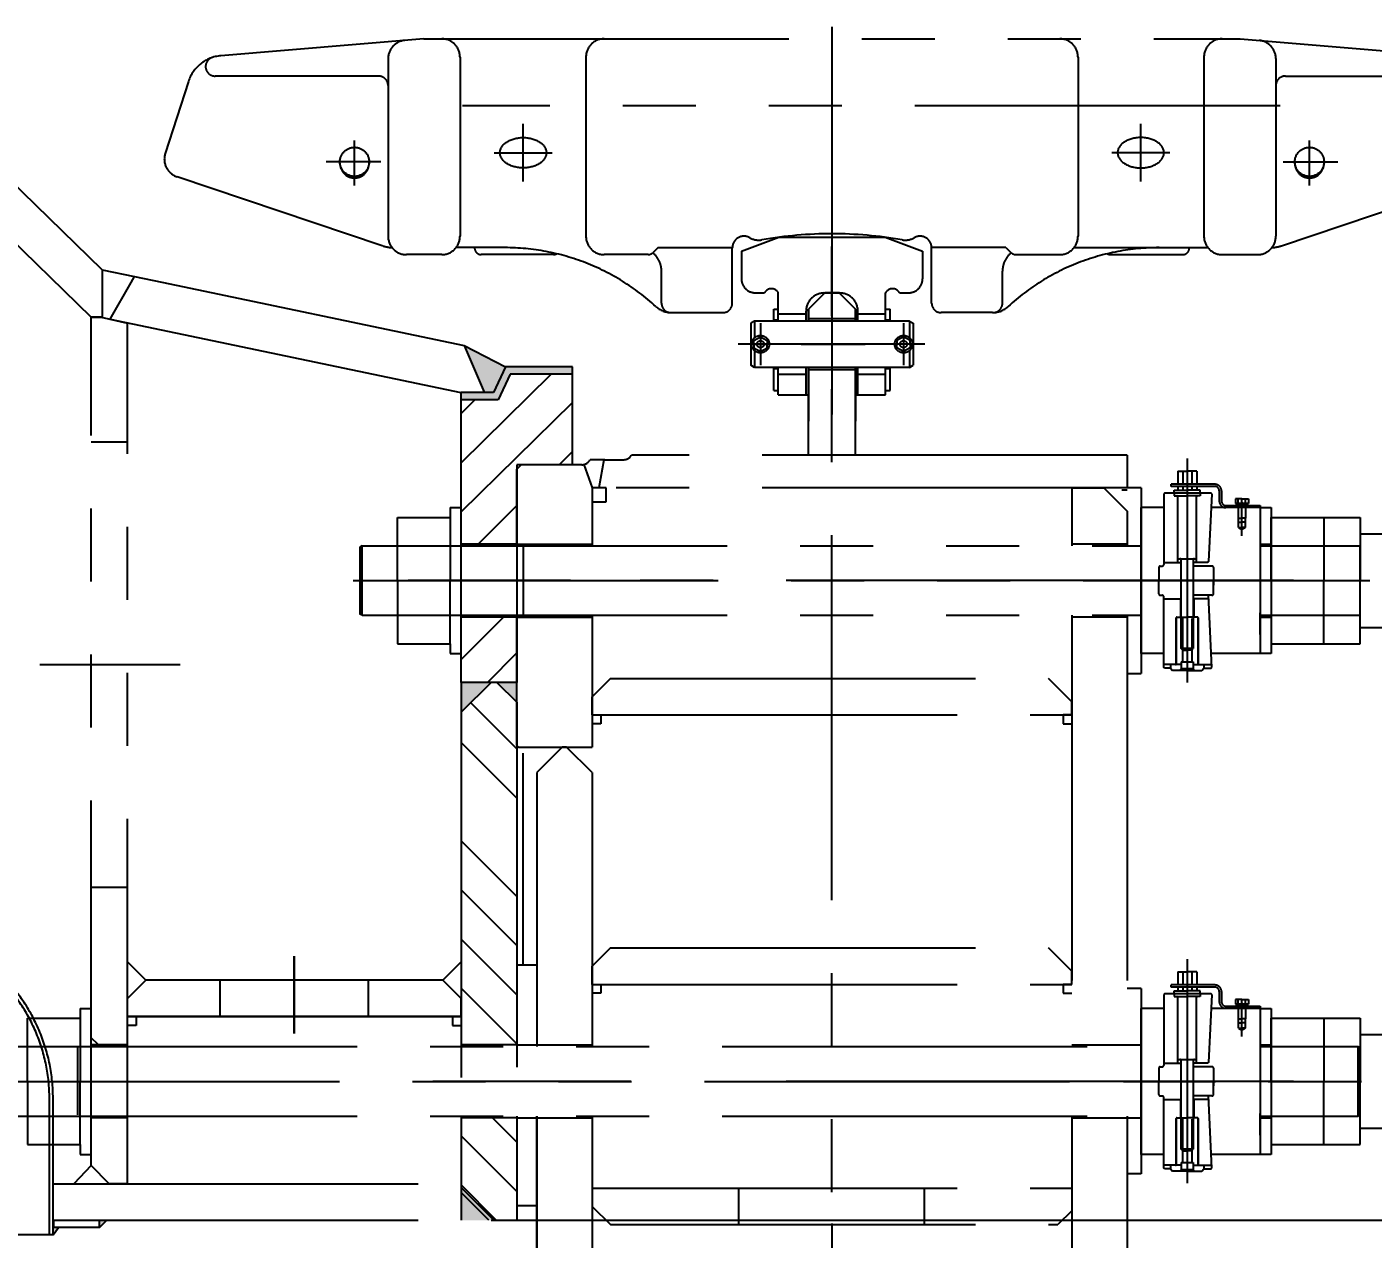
# Model space of a CAD drawing. Header units: millimetres. Extents: x 0 to 16800, y -462 to 11880.
# Drawn here: x 13509 to 15353, y 5695 to 7355 of the extents above; entities that cross this region are included whole.
import ezdxf

# ---------------------------------------------------------------- set-up
doc = ezdxf.new("R2010")
doc.units = ezdxf.units.MM
doc.header["$LTSCALE"] = 400
doc.linetypes.add('G', pattern=[2, 1.25, -0.25, 0.25, -0.25])
doc.linetypes.add('K', pattern=[2.5, 1.25, -0.25, 0.25, -0.25, 0.25, -0.25])
for name, color, linetype in [('05', 4, 'G'), ('07', 6, 'K'), ('08', 1, 'Continuous')]:
    doc.layers.add(name, color=color, linetype=linetype)
doc.styles.get("Standard").update_dxf_attribs({"font": 'isocp', "width": 0.707, "bigfont": 'intecad.shx'})
doc.dimstyles.new('INTE', dxfattribs={"dimscale": 40, "dimtxt": 3.5, "dimasz": 3, "dimexe": 3, "dimexo": 0, "dimgap": 1, "dimtad": 1, "dimdec": 1, "dimdsep": 46, "dimtxsty": 'Standard', "dimcen": 0, "dimclrd": 1, "dimclre": 1, "dimclrt": 3, "dimaunit": 1, "dimadec": 0, "dimazin": 0, "dimtfac": 1, "dimtdec": 1, "dimtmove": 0, "dimatfit": 0, "dimfxl": 1, "dimarcsym": 0})

# ---------------------------------------------------------------- blocks, each defined once
blk = doc.blocks.new('rererwer')
at = {"layer": '07', "linetype": 'K'}
h = blk.add_hatch(color=6, dxfattribs=at)
h.paths.add_polyline_path([(40428.4, 25295.1), (40421.6, 25295.1), (40428.4, 25285.1)])
h.paths.add_polyline_path([(40508.7, 25295.1), (40501.4, 25295.1), (40501.4, 25285.1)])
h.paths.add_polyline_path([(40575, 25305.1), (40564.9, 25305.1), (40564.9, 25295.1)])
at = {"layer": '07', "color": 6, "linetype": 'K'}
for p, q in [((40568.5, 26607), (40018.2, 27143.5)), ((40553.4, 26542.1), (39987.4, 27093.9)), ((40568.5, 26607), (40568.9, 26542.3)), ((40568.5, 26607), (40613.1, 26597.7)), ((40579.5, 26539.4), (40608.4, 26589.6)), ((40608.4, 26589.6), (40613.1, 26597.7)), ((40613.1, 26597.7), (40650.3, 26590)), ((40650.3, 26590), (41064.4, 26503.4)), ((40568.9, 26542.3), (40553.4, 26542.1)), ((40553.4, 25380.1), (40553.4, 26542.1)), ((40553.4, 26542.1), (40567.4, 26542.1)), ((40567.4, 26542.1), (40603.4, 26534.1)), ((40579.5, 26539.4), (41060.1, 26438.9)), ((40603.4, 25355.1), (40603.4, 26534.4)), ((41064.4, 26503.4), (41091.9, 26439.4)), ((41064.4, 26503.4), (41121.2, 26473.9)), ((41121.2, 26473.9), (41104.9, 26438.9)), ((41127.6, 26463.9), (41111.2, 26428.9)), ((41212.9, 26473.9), (41121.2, 26473.9)), ((41212.9, 26463.9), (41127.6, 26463.9)), ((41212.9, 26340), (41212.9, 26473.9)), ((41091.9, 26439.4), (41060.1, 26438.9)), ((41104.9, 26438.9), (41060.4, 26438.9)), ((41060.4, 26041.9), (41060.4, 26438.9)), ((41111.2, 26428.9), (41060.4, 26428.9)), ((40603.4, 26371.1), (40553.4, 26371.1)), ((41136.6, 26340), (41136.6, 26041.9)), ((41212.9, 26340), (41136.6, 26340)), ((41136.6, 26231.2), (41060.4, 26231.2)), ((41210.4, 26181.2), (40987.9, 26181.2)), ((41136.6, 26131.2), (41060.4, 26131.2)), ((40675.6, 26066.1), (40483.1, 26066.1)), ((41136.6, 26041.9), (41060.4, 26041.9)), ((41101.4, 26041.9), (41060.4, 26000.9)), ((41136.6, 26041.9), (41060.4, 26041.9)), ((41060.4, 26041.9), (41060.4, 26000.9)), ((41109.4, 26041.9), (41101.4, 26041.9)), ((41109.4, 26041.9), (41136.6, 26014.7)), ((41136.6, 26014.7), (41136.6, 26041.9)), ((41060.4, 26000.9), (41060.4, 25343.1)), ((41136.6, 26014.7), (41136.6, 25305.1)), ((40603.4, 25761.1), (40553.4, 25761.1)), ((40831.9, 25561.1), (40831.9, 25666.8)), ((40603.4, 25659.1), (40628.4, 25634.1)), ((41060.4, 25659.1), (41035.4, 25634.1)), ((40603.4, 25609.1), (40628.4, 25634.1)), ((41035.4, 25634.1), (40628.4, 25634.1)), ((40730.4, 25584.1), (40730.4, 25634.1)), ((40933.4, 25584.1), (40933.4, 25634.1)), ((41060.4, 25609.1), (41035.4, 25634.1)), ((40603.4, 25584.1), (40603.4, 25609.1)), ((41060.4, 25584.1), (41060.4, 25609.1)), ((40603.4, 25584.1), (41060.4, 25584.1)), ((41060.4, 25584.1), (40603.4, 25584.1)), ((40615.4, 25584.1), (40615.4, 25572.1)), ((41048.4, 25584.1), (41048.4, 25572.1)), ((40615.4, 25572.1), (40603.4, 25572.1)), ((41048.4, 25572.1), (41060.4, 25572.1)), ((40603.4, 25545.4), (40553.4, 25545.4)), ((41136.6, 25545.4), (41060.4, 25545.4)), ((41210.4, 25495.4), (41021.8, 25495.4)), ((40496.4, 25285.1), (40496.4, 25472.3)), ((40501.4, 25285.1), (40501.4, 25472.3)), ((40603.4, 25445.4), (40553.4, 25445.4)), ((41136.6, 25445.4), (41060.4, 25445.4)), ((40553.4, 25380.1), (40529.9, 25355.1)), ((40578.4, 25355.1), (40553.4, 25380.1)), ((40501.4, 25355.1), (41060.4, 25355.1)), ((40501.4, 25305.1), (40501.4, 25355.1)), ((40603.4, 25355.1), (40578.4, 25355.1)), ((41060.4, 25350.1), (41105.4, 25305.1)), ((41060.4, 25343.1), (41060.4, 25305.1)), ((40501.4, 25305.1), (41136.6, 25305.1)), ((40502.4, 25295.1), (40502.4, 25305.1)), ((40564.9, 25295.1), (40564.9, 25305.1)), ((40564.9, 25295.1), (40575, 25305.1)), ((40501.4, 25285.1), (40428.4, 25285.1)), ((40501.4, 25285.1), (40508.7, 25295.1)), ((40564.9, 25295.1), (40501.4, 25295.1))]:
    blk.add_line(p, q, dxfattribs=at)
for radius in [231.5, 236.5]:
    blk.add_arc((40264.9, 25472.3), radius, 0, 45, dxfattribs=at)
blk = doc.blocks.new('*D49')
at = {"layer": '08', "color": 1, "lineweight": -2}
for p, q in [((12477.8, 7651), (15856.2, 7651)), ((15736.2, 5840.7), (15736.2, 7531)), ((14180, 5720.7), (15856.2, 5720.7))]:
    blk.add_line(p, q, dxfattribs=at)
at = {"layer": '08', "color": 1}
for points in [[(15716.2, 7531), (15756.2, 7531), (15736.2, 7651)], [(15716.2, 5840.7), (15756.2, 5840.7), (15736.2, 5720.7)]]:
    blk.add_solid(points, dxfattribs=at)
at = {"layer": 'Defpoints', "color": 0}
for p in [(12477.8, 7651), (15736.2, 7651), (14180, 5720.7)]:
    blk.add_point(p, dxfattribs=at)
at = {"layer": '08', "color": 3, "insert": (15626.2, 6685.9), "char_height": 140, "attachment_point": 5, "rotation": 90}
blk.add_mtext('1930.3', dxfattribs=at)
blk = doc.blocks.new('werwer')
at = {"layer": '07', "linetype": 'K'}
for points in [[(10313.6, 14835.2), (10256.7, 14864.6), (10284.2, 14800.7), (10252.7, 14800.2), (10252.7, 14800.2), (10297.2, 14800.2)], [(10319.9, 14825.2), (10405.2, 14825.2), (10405.2, 14835.2), (10313.6, 14835.2), (10297.2, 14800.2), (10252.7, 14800.2), (10252.7, 14790.2), (10303.6, 14790.2)]]:
    blk.add_hatch(color=6, dxfattribs=at).paths.add_polyline_path(points)
h = blk.add_hatch(color=6, dxfattribs=at)
h.paths.add_polyline_path([(10293.7, 14403.2), (10252.7, 14403.2), (10252.7, 14362.2)])
h.paths.add_polyline_path([(10328.9, 14403.2), (10301.7, 14403.2), (10328.9, 14376)])
h = blk.add_hatch(color=6, dxfattribs=at)
h.paths.add_polyline_path([(10290.7, 13666.4), (10297.7, 13666.4), (10252.7, 13711.4), (10252.7, 13704.4)])
h.paths.add_polyline_path([(10252.7, 13666.4), (10290.7, 13666.4), (10252.7, 13704.4)], flags=17)
at = {"layer": '07', "color": 6, "linetype": 'K'}
for p, q in [((10760.7, 15300.9), (10760.7, 14977.1)), ((10201.7, 15284.6), (9923.6, 15261.4)), ((10201.7, 15284.6), (11319.7, 15284.6)), ((11319.7, 15284.6), (11597.9, 15261.4)), ((10152.7, 15257.5), (10152.7, 15014.1)), ((10251.2, 15259.6), (10251.2, 15014.1)), ((10423.7, 15259.6), (10423.7, 15014.1)), ((11097.7, 15259.6), (11097.7, 15014.1)), ((11270.2, 15259.6), (11270.2, 15014.1)), ((11368.7, 15257.5), (11368.7, 15014.1)), ((10139.7, 15233.6), (9915.7, 15233.6)), ((11381.7, 15233.6), (11605.8, 15233.6)), ((9879.3, 15226.3), (9847.5, 15127.6)), ((11374.4, 15192.8), (10254.6, 15192.8)), ((10337.7, 15089.1), (10337.7, 15168.1)), ((11183.7, 15089.1), (11183.7, 15168.1)), ((10106.7, 15083.9), (10106.7, 15145.2)), ((11414.7, 15083.9), (11414.7, 15145.2)), ((10298.2, 15128.6), (10377.3, 15128.6)), ((11223.3, 15128.6), (11144.2, 15128.6)), ((10142.6, 15116.1), (10067.8, 15116.1)), ((10126.7, 15114.1), (10126.7, 15116.1)), ((11378.9, 15116.1), (11453.6, 15116.1)), ((11394.7, 15114.1), (11394.7, 15116.1)), ((11434.7, 15114.1), (11434.7, 15116.1)), ((10144.8, 15001.3), (9863.6, 15095.6)), ((11376.6, 15001.3), (11657.8, 15095.6)), ((10760.7, 15040.7), (10760.7, 14770.1)), ((10636.7, 14993.8), (10687.7, 15012.8)), ((10687.7, 15012.8), (10833.7, 15012.8)), ((10833.7, 15012.8), (10884.7, 14993.8)), ((10312.7, 14998.6), (10245.9, 14998.6)), ((10271.2, 14998.1), (10271.2, 14998.6)), ((10522.6, 14998.6), (10515.2, 14991.6)), ((10522.6, 14998.6), (10624.2, 14998.6)), ((10624.2, 14922.6), (10624.2, 14998.3)), ((10636.7, 14993.8), (10636.7, 14955.8)), ((10760.7, 13104.7), (10760.7, 15000.2)), ((10884.7, 14993.8), (10884.7, 14955.8)), ((10998.9, 14998.6), (10897.2, 14998.6)), ((10897.2, 14922.6), (10897.2, 14998.3)), ((10998.9, 14998.6), (11006.3, 14991.6)), ((11092.4, 14998.6), (11275.6, 14998.6)), ((11250.2, 14998.1), (11250.2, 14998.6)), ((10226.2, 14989.1), (10177.7, 14989.1)), ((10379.3, 14989.1), (10280.2, 14989.1)), ((10509, 14989.1), (10448.7, 14989.1)), ((11012.5, 14989.1), (11072.7, 14989.1)), ((11142.2, 14989.1), (11241.2, 14989.1)), ((11295.2, 14989.1), (11343.7, 14989.1)), ((10527.2, 14922.6), (10527.2, 14966.6)), ((10994.2, 14922.6), (10994.2, 14966.6)), ((10655.7, 14936.8), (10668.2, 14936.8)), ((10687.2, 14898.1), (10687.2, 14936.8)), ((10750.7, 14936.5), (10728.7, 14914.5)), ((10750.7, 14936.5), (10728.7, 14914.5)), ((10750.2, 14936.5), (10771.2, 14936.5)), ((10770.7, 14936.5), (10750.7, 14936.5)), ((10750.7, 14936.5), (10770.7, 14936.5)), ((10792.7, 14914.5), (10770.7, 14936.5)), ((10770.7, 14936.5), (10792.7, 14914.5)), ((10834.2, 14898.1), (10834.2, 14936.8)), ((10853.2, 14936.8), (10865.7, 14936.8)), ((10540.9, 14909.6), (10611.2, 14909.6)), ((10681.2, 14914.4), (10687.2, 14914.4)), ((10681.2, 14898.1), (10681.2, 14914.4)), ((10681.2, 14899.9), (10687.2, 14899.9)), ((10687.2, 14898.1), (10687.2, 14914.4)), ((10687.2, 14907.9), (10725.2, 14907.9)), ((10725.2, 14898.1), (10725.2, 14911.5)), ((10728.7, 14914.5), (10728.7, 14898.1)), ((10728.7, 14898.1), (10728.7, 14914.5)), ((10728.7, 14901.5), (10792.7, 14901.5)), ((10792.7, 14914.5), (10792.7, 14898.1)), ((10792.7, 14898.1), (10792.7, 14914.5)), ((10796.2, 14898.1), (10796.2, 14911.5)), ((10796.2, 14907.9), (10834.2, 14907.9)), ((10834.2, 14898.1), (10834.2, 14914.4)), ((10834.2, 14914.4), (10840.2, 14914.4)), ((10834.2, 14899.9), (10840.2, 14899.9)), ((10840.2, 14898.1), (10840.2, 14914.4)), ((10980.6, 14909.6), (10910.2, 14909.6)), ((10654.7, 14898.1), (10649.7, 14895.2)), ((10649.7, 14895.2), (10649.7, 14837.5)), ((10866.7, 14898.1), (10654.7, 14898.1)), ((10654.7, 14898.1), (10654.7, 14875.3)), ((10662.7, 14895.2), (10662.7, 14837.5)), ((10858.7, 14895.2), (10858.7, 14837.5)), ((10866.7, 14898.1), (10866.7, 14875.3)), ((10866.7, 14898.1), (10871.7, 14895.2)), ((10871.7, 14895.2), (10871.7, 14837.5)), ((10256.7, 14864.6), (10313.6, 14835.2)), ((10256.7, 14864.6), (10284.2, 14800.7)), ((10888, 14866.4), (10632.1, 14866.4)), ((10653.2, 14866.4), (10672.6, 14866.4)), ((10653.7, 14871.2), (10662.7, 14876.4)), ((10653.7, 14866.4), (10653.7, 14871.2)), ((10653.7, 14866.4), (10653.7, 14861.6)), ((10653.7, 14861.6), (10662.7, 14856.4)), ((10655.2, 14866.4), (10671.1, 14866.4)), ((10662.7, 14876.9), (10662.7, 14855.9)), ((10662.7, 14876.4), (10671.7, 14871.2)), ((10662.7, 14856.4), (10671.7, 14861.6)), ((10671.7, 14871.2), (10671.7, 14866.4)), ((10671.7, 14861.6), (10671.7, 14866.4)), ((10695.9, 14866.4), (10673.2, 14866.4)), ((10846, 14866.4), (10675.5, 14866.4)), ((10718.7, 14866.5), (10806, 14866.5)), ((10848.9, 14866.4), (10826.2, 14866.4)), ((10868.3, 14866.4), (10848.9, 14866.4)), ((10858.7, 14876.4), (10849.7, 14871.2)), ((10849.7, 14871.2), (10849.7, 14866.4)), ((10849.7, 14861.6), (10849.7, 14866.4)), ((10858.7, 14856.4), (10849.7, 14861.6)), ((10858.7, 14876.9), (10858.7, 14855.9)), ((10867.7, 14871.2), (10858.7, 14876.4)), ((10867.7, 14861.6), (10858.7, 14856.4)), ((10867.7, 14866.4), (10867.7, 14871.2)), ((10867.7, 14866.4), (10867.7, 14861.6)), ((10654.7, 14857.4), (10654.7, 14834.6)), ((10866.7, 14857.4), (10866.7, 14834.6)), ((10252.7, 14704), (10376.2, 14825.2)), ((10313.6, 14835.2), (10297.2, 14800.2)), ((10319.9, 14825.2), (10303.6, 14790.2)), ((10405.2, 14835.2), (10313.6, 14835.2)), ((10405.2, 14825.2), (10319.9, 14825.2)), ((10405.2, 14701.3), (10405.2, 14835.2)), ((10654.7, 14834.6), (10649.7, 14837.5)), ((10866.7, 14834.6), (10654.7, 14834.6)), ((10681.2, 14802.9), (10681.2, 14834.6)), ((10681.2, 14832.9), (10687.2, 14832.9)), ((10687.2, 14802.9), (10687.2, 14834.6)), ((10687.2, 14796.8), (10687.2, 14834.6)), ((10725.2, 14824.9), (10687.2, 14824.9)), ((10725.2, 14796.8), (10725.2, 14834.6)), ((10728.7, 14714.5), (10728.7, 14834.6)), ((10728.7, 14834.6), (10728.7, 14760.8)), ((10728.7, 14831.5), (10792.7, 14831.5)), ((10792.7, 14714.5), (10792.7, 14834.6)), ((10792.7, 14834.6), (10792.7, 14760.8)), ((10796.2, 14796.8), (10796.2, 14834.6)), ((10834.2, 14824.9), (10796.2, 14824.9)), ((10834.2, 14802.9), (10834.2, 14834.6)), ((10834.2, 14796.8), (10834.2, 14834.6)), ((10834.2, 14832.9), (10840.2, 14832.9)), ((10840.2, 14802.9), (10840.2, 14834.6)), ((10866.7, 14834.6), (10871.7, 14837.5)), ((10284.2, 14800.7), (10252.5, 14800.2)), ((10297.2, 14800.2), (10252.7, 14800.2)), ((10252.7, 14590), (10252.7, 14800.2)), ((10303.6, 14790.2), (10252.7, 14790.2)), ((10252.7, 14771.3), (10271.6, 14790.2)), ((10681.2, 14802.9), (10687.2, 14802.9)), ((10687.2, 14796.8), (10728.7, 14796.8)), ((10792.7, 14796.8), (10834.2, 14796.8)), ((10834.2, 14802.9), (10840.2, 14802.9)), ((10252.7, 14636.6), (10405.2, 14786.6)), ((10387.2, 14701.3), (10405.2, 14719.3)), ((11165.2, 14714.5), (10486.2, 14714.5)), ((11165.2, 14714.5), (11165.2, 14669.5)), ((10334.9, 14701.3), (10328.9, 14695.3)), ((10328.9, 14701.3), (10328.9, 14590)), ((10405.2, 14701.3), (10328.9, 14701.3)), ((10417.9, 14701.3), (10334.9, 14701.3)), ((10420.6, 14701.5), (10432.2, 14669.5)), ((10449.6, 14708.1), (10429.4, 14708.1)), ((10448, 14708.1), (10441.2, 14669.5)), ((10449.6, 14708.1), (10475, 14708.1)), ((11247.2, 14710), (11247.2, 14403.1)), ((10328.9, 14590), (10328.9, 14695.3)), ((11234.2, 14692.5), (11247.2, 14692.5)), ((11234.2, 14692.5), (11234.2, 14674.5)), ((11241.1, 14692.5), (11241.1, 14674.5)), ((11260.3, 14692.5), (11247.2, 14692.5)), ((11247.2, 14689), (11247.2, 14663)), ((11253.4, 14692.5), (11253.4, 14674.5)), ((11260.3, 14692.5), (11260.3, 14674.5)), ((10432.2, 14669.5), (10432.2, 14650.5)), ((10451.2, 14669.5), (10432.2, 14669.5)), ((10432.2, 14669.5), (10432.2, 14590)), ((11165.2, 14669.5), (10441.2, 14669.5)), ((10451.2, 14650.5), (10451.2, 14669.5)), ((11089.2, 14669.5), (11133.2, 14669.5)), ((11089.2, 14669.5), (11089.2, 14590)), ((11133.2, 14669.5), (11165.2, 14637.5)), ((11165.2, 14666.5), (11157.7, 14666.5)), ((11184.2, 14669.5), (11165.2, 14669.5)), ((11216.2, 14662.5), (11215.2, 14661.5)), ((11215.2, 14661.5), (11215.2, 14568.5)), ((11247.2, 14662.5), (11216.2, 14662.5)), ((11285.2, 14674.5), (11225.2, 14674.5)), ((11225.2, 14671.5), (11225.2, 14674.5)), ((11285.2, 14671.5), (11225.2, 14671.5)), ((11229.2, 14662.5), (11229.2, 14666.5)), ((11229.2, 14666.5), (11247.2, 14666.5)), ((11229.2, 14662.5), (11229.2, 14658.5)), ((11229.2, 14662.5), (11229.2, 14658.5)), ((11234.2, 14671.5), (11234.2, 14666.5)), ((11241.1, 14671.5), (11241.1, 14666.5)), ((11265.2, 14666.5), (11247.2, 14666.5)), ((11280.2, 14662.5), (11247.2, 14662.5)), ((11253.4, 14671.5), (11253.4, 14666.5)), ((11260.3, 14671.5), (11260.3, 14666.5)), ((11265.2, 14662.5), (11265.2, 14666.5)), ((11265.2, 14662.5), (11265.2, 14658.5)), ((11265.2, 14662.5), (11265.2, 14658.5)), ((11281.2, 14661.5), (11276.5, 14568.5)), ((11281.2, 14661.5), (11280.2, 14662.5)), ((11291.2, 14665.5), (11291.2, 14651.5)), ((11294.2, 14665.5), (11294.2, 14651.5)), ((10237.7, 14642.5), (10237.7, 14629.1)), ((10237.7, 14642.5), (10252.7, 14642.5)), ((10275.9, 14592.5), (10328.9, 14645.5)), ((10432.2, 14650.5), (10451.2, 14650.5)), ((11184.2, 14442.5), (11184.2, 14642.5)), ((11215.2, 14642.5), (11184.2, 14642.5)), ((11215.2, 14642.5), (11215.2, 14564.5)), ((11229.2, 14658.5), (11247.2, 14658.5)), ((11229.2, 14658.5), (11247.2, 14658.5)), ((11234.2, 14567.5), (11234.2, 14658.5)), ((11234.2, 14572.5), (11234.2, 14657.5)), ((11265.2, 14658.5), (11247.2, 14658.5)), ((11265.2, 14658.5), (11247.2, 14658.5)), ((11260.2, 14567.5), (11260.2, 14658.5)), ((11260.2, 14572.5), (11260.2, 14657.5)), ((11347.2, 14642.5), (11280.2, 14642.5)), ((11300.2, 14645.5), (11347.3, 14645.5)), ((11347.3, 14642.5), (11300.2, 14642.5)), ((11313.4, 14654.5), (11313.4, 14648.1)), ((11322.2, 14654.5), (11313.4, 14654.5)), ((11313.4, 14648.1), (11322.2, 14648.1)), ((11322.2, 14648.1), (11314.5, 14648.1)), ((11314.5, 14648.1), (11314.5, 14645.5)), ((11314.5, 14645.5), (11322.2, 14645.5)), ((11317.2, 14648.1), (11317.2, 14654.5)), ((11317.2, 14642.5), (11317.2, 14628.1)), ((11322.2, 14645.5), (11320.7, 14648.1)), ((11322.2, 14654.5), (11331.1, 14654.5)), ((11322.2, 14603.7), (11322.2, 14653.1)), ((11322.2, 14629.2), (11322.2, 14652.1)), ((11322.2, 14650.1), (11322.2, 14643.4)), ((11331.1, 14648.1), (11322.2, 14648.1)), ((11322.2, 14648.1), (11329.9, 14648.1)), ((11322.2, 14648.1), (11323.7, 14645.5)), ((11329.9, 14645.5), (11322.2, 14645.5)), ((11327.2, 14648.1), (11327.2, 14654.5)), ((11327.2, 14642.5), (11327.2, 14628.1)), ((11329.9, 14648.1), (11329.9, 14645.5)), ((11331.1, 14654.5), (11331.1, 14648.1)), ((11347.2, 14642.5), (11347.2, 14542.5)), ((11347.3, 14645.5), (11347.3, 14642.5)), ((11347.3, 14642.5), (11362.2, 14642.5)), ((11362.2, 14642.5), (11362.2, 14442.5)), ((10165.7, 14542.5), (10165.7, 14629.1)), ((10165.7, 14629.1), (10237.7, 14629.1)), ((10237.7, 14629.1), (10237.7, 14542.5)), ((11165.2, 14637.5), (11165.2, 14590)), ((11317.2, 14628.1), (11322.2, 14628.1)), ((11317.2, 14622.5), (11322.2, 14622.5)), ((11317.7, 14622.5), (11317.7, 14628.1)), ((11317.7, 14615.3), (11317.7, 14622.5)), ((11327.2, 14628.1), (11322.2, 14628.1)), ((11327.2, 14622.5), (11322.2, 14622.5)), ((11326.7, 14628.1), (11326.7, 14622.5)), ((11326.7, 14622.5), (11326.7, 14615.3)), ((11362.2, 14542.5), (11362.2, 14629.1)), ((11362.2, 14629.1), (11434.2, 14629.1)), ((11434.2, 14629.1), (11484.2, 14629.1)), ((11434.2, 14629.1), (11434.2, 14542.5)), ((11484.2, 14629.1), (11484.2, 14542.5)), ((11317.7, 14615.3), (11322.2, 14615.3)), ((11317.7, 14615.3), (11322.2, 14612.5)), ((11326.7, 14615.3), (11322.2, 14615.3)), ((11326.7, 14615.3), (11322.2, 14612.5)), ((11484.2, 14606.5), (11534.2, 14606.5)), ((10117.2, 14590), (10114.2, 14588.2)), ((10114.2, 14588.2), (10114.2, 14496.7)), ((10117.2, 14590), (11184.2, 14590)), ((10117.2, 14495), (10117.2, 14590)), ((10328.9, 14592.5), (10252.7, 14592.5)), ((10328.9, 14592.5), (10432.2, 14592.5)), ((10338.3, 14495), (10338.3, 14590)), ((11165.2, 14592.5), (11089.2, 14592.5)), ((11347.2, 14592.5), (11362.2, 14592.5)), ((11347.2, 14590), (11484.2, 14590)), ((11362.2, 14590), (11434.2, 14590)), ((11484.2, 14496.7), (11484.2, 14588.2)), ((11484.2, 14496.7), (11484.2, 14588.2)), ((11216.2, 14567.5), (11215.2, 14568.5)), ((11216.2, 14567.5), (11239.2, 14567.5)), ((11234.2, 14572.5), (11247.2, 14572.5)), ((11239.2, 14449.5), (11239.2, 14570.5)), ((11247.2, 14572.5), (11260.2, 14572.5)), ((11255.2, 14570.5), (11255.2, 14449.5)), ((11275.5, 14567.5), (11255.2, 14567.5)), ((11276.5, 14568.5), (11275.5, 14567.5)), ((11208.2, 14560.5), (11208.2, 14542.5)), ((11210.2, 14562.5), (11213.2, 14562.5)), ((11281.2, 14562.5), (11255.2, 14562.5)), ((11283.2, 14560.5), (11283.2, 14542.5)), ((11283.2, 14555.3), (11283.2, 14536.4)), ((10104.8, 14542.5), (11497.4, 14542.5)), ((10161.5, 14542.5), (10241.9, 14542.5)), ((10165.7, 14542.5), (10165.7, 14455.9)), ((10402.7, 14542.5), (10180.3, 14542.5)), ((10237.7, 14455.9), (10237.7, 14542.5)), ((11198, 14542.5), (10276.9, 14542.5)), ((11160.2, 14542.5), (11253.8, 14542.5)), ((11392.8, 14542.5), (11174.2, 14542.5)), ((11208.2, 14524.5), (11208.2, 14542.5)), ((11239.2, 14542.5), (11255.2, 14542.5)), ((11239.2, 14542.5), (11255.2, 14542.5)), ((11283.2, 14524.5), (11283.2, 14542.5)), ((11347.2, 14542.5), (11347.2, 14442.5)), ((11358.1, 14542.5), (11438.4, 14542.5)), ((11362.2, 14542.5), (11362.2, 14455.9)), ((11434.2, 14455.9), (11434.2, 14542.5)), ((11484.2, 14455.9), (11484.2, 14542.5)), ((11210.2, 14522.5), (11213.2, 14522.5)), ((11215.2, 14442.5), (11215.2, 14520.5)), ((11216.2, 14517.5), (11215.2, 14516.5)), ((11215.2, 14423.5), (11215.2, 14516.5)), ((11216.2, 14517.5), (11239.2, 14517.5)), ((11238.2, 14517.5), (11238.2, 14492.5)), ((11281.2, 14522.5), (11255.2, 14522.5)), ((11275.5, 14517.5), (11255.2, 14517.5)), ((11256.2, 14517.5), (11256.2, 14492.5)), ((11275.5, 14517.5), (11276.5, 14516.5)), ((11281.2, 14423.5), (11276.2, 14522.5)), ((10117.2, 14495), (10114.2, 14496.7)), ((10117.2, 14495), (11184.2, 14495)), ((10252.7, 14403.2), (10252.7, 14495)), ((10328.9, 14495), (10328.9, 14403.2)), ((10328.9, 14316.8), (10328.9, 14495)), ((10432.2, 14495), (10432.2, 14314.5)), ((11089.2, 14495), (11089.2, 13904.2)), ((11165.2, 14495), (11165.2, 13904.2)), ((11347.2, 14468.8), (11347.2, 14498.5)), ((11347.2, 14495), (11484.2, 14495)), ((11362.2, 14495), (11434.2, 14495)), ((10328.9, 14492.5), (10252.7, 14492.5)), ((10252.7, 14434.6), (10310.6, 14492.5)), ((10328.9, 14492.5), (10432.2, 14492.5)), ((11165.2, 14492.5), (11089.2, 14492.5)), ((11233.2, 14492.5), (11232.2, 14491.5)), ((11232.2, 14428.5), (11232.2, 14491.5)), ((11232.2, 14491.5), (11232.2, 14428.5)), ((11233.2, 14492.5), (11247.2, 14492.5)), ((11233.2, 14492.5), (11247.2, 14492.5)), ((11240.6, 14490.5), (11240.6, 14431.5)), ((11261.2, 14492.5), (11247.2, 14492.5)), ((11261.2, 14492.5), (11247.2, 14492.5)), ((11253.8, 14490.5), (11253.8, 14431.5)), ((11261.2, 14492.5), (11262.2, 14491.5)), ((11262.2, 14428.5), (11262.2, 14491.5)), ((11262.2, 14491.5), (11262.2, 14428.5)), ((11347.2, 14492.5), (11362.2, 14492.5)), ((11484.2, 14478.5), (11534.2, 14478.5)), ((10165.7, 14455.9), (10237.7, 14455.9)), ((10237.7, 14455.9), (10237.7, 14442.5)), ((11362.2, 14455.9), (11434.2, 14455.9)), ((11434.2, 14455.9), (11484.2, 14455.9)), ((10237.7, 14442.5), (10252.7, 14442.5)), ((10288.7, 14403.2), (10328.9, 14443.4)), ((11215.2, 14442.5), (11184.2, 14442.5)), ((11241.2, 14447.5), (11239.2, 14449.5)), ((11255.2, 14449.5), (11239.2, 14449.5)), ((11241.2, 14447.5), (11247.2, 14447.5)), ((11253.2, 14447.5), (11247.2, 14447.5)), ((11253.2, 14447.5), (11255.2, 14449.5)), ((11347.2, 14442.5), (11280.2, 14442.5)), ((11362.2, 14442.5), (11347.2, 14442.5)), ((11239.2, 14427.5), (11215.2, 14427.5)), ((11216.2, 14422.5), (11215.2, 14423.5)), ((11224.2, 14422.5), (11216.2, 14422.5)), ((11231.2, 14427.5), (11224.2, 14427.5)), ((11224.2, 14427.5), (11224.2, 14422.5)), ((11224.2, 14422.5), (11227.2, 14419.5)), ((11247.2, 14419.5), (11227.2, 14419.5)), ((11237.2, 14419.5), (11239.2, 14421.5)), ((11239.2, 14431.5), (11239.2, 14421.5)), ((11239.2, 14431.5), (11255.2, 14431.5)), ((11255.2, 14421.5), (11239.2, 14421.5)), ((11247.2, 14419.5), (11267.2, 14419.5)), ((11255.2, 14431.5), (11255.2, 14421.5)), ((11255.2, 14427.5), (11281, 14427.5)), ((11255.2, 14421.5), (11257.2, 14419.5)), ((11263.2, 14427.5), (11270.2, 14427.5)), ((11267.2, 14419.5), (11270.2, 14422.5)), ((11270.2, 14427.5), (11270.2, 14422.5)), ((11270.2, 14422.5), (11280.2, 14422.5)), ((11280.2, 14422.5), (11281.2, 14423.5)), ((10328.9, 14403.2), (10252.7, 14403.2)), ((10328.9, 14403.2), (10252.7, 14403.2)), ((10293.7, 14403.2), (10252.7, 14362.2)), ((10252.7, 14403.2), (10252.7, 14362.2)), ((10301.7, 14403.2), (10293.7, 14403.2)), ((10301.7, 14403.2), (10328.9, 14376)), ((10328.9, 14376), (10328.9, 14403.2)), ((10457.2, 14408.5), (10432.2, 14383.5)), ((10457.2, 14408.5), (11057.2, 14408.5)), ((11089.2, 14376.5), (11057.2, 14408.5)), ((11165.2, 14415.5), (11184.2, 14415.5)), ((10432.2, 14358.5), (10432.2, 14383.5)), ((10328.9, 14312.1), (10265.8, 14375.2)), ((10328.9, 14376), (10328.9, 13904.2)), ((11089.2, 14358.5), (11089.2, 14376.5)), ((10252.7, 14362.2), (10252.7, 13904.2)), ((10432.2, 14358.5), (11089.2, 14358.5)), ((10444.2, 14346.5), (10432.2, 14346.5)), ((10444.2, 14358.5), (10444.2, 14346.5)), ((11089.2, 14358.5), (11077.2, 14358.5)), ((11077.2, 14358.5), (11077.2, 14346.5)), ((11077.2, 14346.5), (11089.2, 14346.5)), ((10328.9, 14244.7), (10252.7, 14320.9)), ((10328.9, 14316.8), (10331.2, 14314.5)), ((10331.2, 14314.5), (10432.2, 14314.5)), ((10391.2, 14314.5), (10356.2, 14279.5)), ((10397.2, 14314.5), (10391.2, 14314.5)), ((10432.2, 14279.5), (10397.2, 14314.5)), ((10337.2, 14306.1), (10337.2, 14016)), ((10356.2, 14279.5), (10356.2, 13904.2)), ((10432.2, 14279.5), (10432.2, 13904.2)), ((10328.9, 14110), (10252.7, 14186.2)), ((10328.9, 14042.7), (10252.7, 14118.9)), ((10328.9, 13975.3), (10252.7, 14051.5)), ((10457.2, 14039.5), (10432.2, 14014.5)), ((10457.2, 14039.5), (11057.2, 14039.5)), ((11089.2, 14007.5), (11057.2, 14039.5)), ((10024.2, 13922.4), (10024.2, 14028.1)), ((10328.9, 14016), (10328.9, 13904.2)), ((10356.2, 14016), (10328.9, 14016)), ((10432.2, 13989.5), (10432.2, 14014.5)), ((11247.2, 14024.2), (11247.2, 13717.3)), ((9922.7, 13945.4), (9922.7, 13995.4)), ((11089.2, 13989.5), (11089.2, 14007.5)), ((11234.2, 14006.7), (11247.2, 14006.7)), ((11234.2, 14006.7), (11234.2, 13988.7)), ((11241.1, 14006.7), (11241.1, 13988.7)), ((11260.3, 14006.7), (11247.2, 14006.7)), ((11247.2, 14003.2), (11247.2, 13977.2)), ((11253.4, 14006.7), (11253.4, 13988.7)), ((11260.3, 14006.7), (11260.3, 13988.7)), ((10328.9, 13908), (10252.7, 13984.2)), ((10432.2, 13989.5), (11089.2, 13989.5)), ((10444.2, 13977.5), (10432.2, 13977.5)), ((10444.2, 13989.5), (10444.2, 13977.5)), ((11077.2, 13989.5), (11077.2, 13977.5)), ((11089.2, 13989.5), (11077.2, 13989.5)), ((11077.2, 13977.5), (11089.2, 13977.5)), ((11184.2, 13983.8), (11165.2, 13983.8)), ((11216.2, 13976.7), (11215.2, 13975.7)), ((11247.2, 13976.7), (11216.2, 13976.7)), ((11285.2, 13988.7), (11225.2, 13988.7)), ((11225.2, 13985.7), (11225.2, 13988.7)), ((11285.2, 13985.7), (11225.2, 13985.7)), ((11229.2, 13976.7), (11229.2, 13980.7)), ((11229.2, 13980.7), (11247.2, 13980.7)), ((11229.2, 13976.7), (11229.2, 13972.7)), ((11229.2, 13976.7), (11229.2, 13972.7)), ((11234.2, 13985.7), (11234.2, 13980.7)), ((11241.1, 13985.7), (11241.1, 13980.7)), ((11265.2, 13980.7), (11247.2, 13980.7)), ((11280.2, 13976.7), (11247.2, 13976.7)), ((11253.4, 13985.7), (11253.4, 13980.7)), ((11260.3, 13985.7), (11260.3, 13980.7)), ((11265.2, 13976.7), (11265.2, 13980.7)), ((11265.2, 13976.7), (11265.2, 13972.7)), ((11265.2, 13976.7), (11265.2, 13972.7)), ((11281.2, 13975.7), (11280.2, 13976.7)), ((11291.2, 13979.7), (11291.2, 13965.7)), ((11294.2, 13979.7), (11294.2, 13965.7)), ((11215.2, 13975.7), (11215.2, 13882.7)), ((11229.2, 13972.7), (11247.2, 13972.7)), ((11229.2, 13972.7), (11247.2, 13972.7)), ((11234.2, 13881.7), (11234.2, 13972.7)), ((11234.2, 13886.7), (11234.2, 13971.7)), ((11265.2, 13972.7), (11247.2, 13972.7)), ((11265.2, 13972.7), (11247.2, 13972.7)), ((11260.2, 13881.7), (11260.2, 13972.7)), ((11260.2, 13886.7), (11260.2, 13971.7)), ((11281.2, 13975.7), (11276.5, 13882.7)), ((11300.2, 13959.7), (11347.3, 13959.7)), ((11313.4, 13968.7), (11313.4, 13962.3)), ((11322.2, 13968.7), (11313.4, 13968.7)), ((11313.4, 13962.3), (11322.2, 13962.3)), ((11322.2, 13962.3), (11314.5, 13962.3)), ((11314.5, 13962.3), (11314.5, 13959.7)), ((11314.5, 13959.7), (11322.2, 13959.7)), ((11317.2, 13962.3), (11317.2, 13968.7)), ((11322.2, 13959.7), (11320.7, 13962.3)), ((11322.2, 13968.7), (11331.1, 13968.7)), ((11322.2, 13917.9), (11322.2, 13967.3)), ((11322.2, 13943.4), (11322.2, 13966.3)), ((11322.2, 13964.3), (11322.2, 13957.6)), ((11331.1, 13962.3), (11322.2, 13962.3)), ((11322.2, 13962.3), (11329.9, 13962.3)), ((11322.2, 13962.3), (11323.7, 13959.7)), ((11329.9, 13959.7), (11322.2, 13959.7)), ((11327.2, 13962.3), (11327.2, 13968.7)), ((11329.9, 13962.3), (11329.9, 13959.7)), ((11331.1, 13968.7), (11331.1, 13962.3)), ((11347.3, 13959.7), (11347.3, 13956.7)), ((9658.7, 13943.3), (9730.7, 13943.3)), ((9658.7, 13856.7), (9658.7, 13943.3)), ((9730.7, 13956.7), (9745.7, 13956.7)), ((9730.7, 13956.7), (9730.7, 13943.3)), ((9730.7, 13943.3), (9730.7, 13856.7)), ((9745.7, 13956.7), (9745.7, 13756.7)), ((11184.2, 13756.7), (11184.2, 13956.7)), ((11215.2, 13956.7), (11184.2, 13956.7)), ((11215.2, 13956.7), (11215.2, 13878.7)), ((11347.2, 13956.7), (11280.2, 13956.7)), ((11347.3, 13956.7), (11300.2, 13956.7)), ((11317.2, 13956.7), (11317.2, 13942.3)), ((11317.2, 13942.3), (11322.2, 13942.3)), ((11317.7, 13936.7), (11317.7, 13942.3)), ((11327.2, 13942.3), (11322.2, 13942.3)), ((11326.7, 13942.3), (11326.7, 13936.7)), ((11327.2, 13956.7), (11327.2, 13942.3)), ((11347.2, 13956.7), (11347.2, 13856.7)), ((11347.3, 13956.7), (11362.2, 13956.7)), ((11362.2, 13956.7), (11362.2, 13756.7)), ((11362.2, 13856.7), (11362.2, 13943.3)), ((11362.2, 13943.3), (11434.2, 13943.3)), ((11434.2, 13943.3), (11434.2, 13856.7)), ((11434.2, 13943.3), (11484.2, 13943.3)), ((11434.2, 13943.3), (11434.2, 13856.7)), ((11484.2, 13943.3), (11484.2, 13856.7)), ((11317.2, 13936.7), (11322.2, 13936.7)), ((11317.7, 13929.5), (11317.7, 13936.7)), ((11317.7, 13929.5), (11322.2, 13929.5)), ((11317.7, 13929.5), (11322.2, 13926.7)), ((11327.2, 13936.7), (11322.2, 13936.7)), ((11326.7, 13929.5), (11322.2, 13929.5)), ((11326.7, 13929.5), (11322.2, 13926.7)), ((11326.7, 13936.7), (11326.7, 13929.5)), ((9610.2, 13904.2), (11184.2, 13904.2)), ((9755.9, 13906.7), (9745.7, 13916.8)), ((9795.7, 13906.7), (9745.7, 13906.7)), ((10328.9, 13906.7), (10252.7, 13906.7)), ((10328.9, 13906.7), (10432.2, 13906.7)), ((11089.2, 13906.7), (11184.2, 13906.7)), ((11347.2, 13906.7), (11362.2, 13906.7)), ((11347.2, 13904.2), (11481.2, 13904.2)), ((11362.2, 13904.2), (11434.2, 13904.2)), ((11481.2, 13809.2), (11481.2, 13904.2)), ((11481.2, 13904.2), (11484.2, 13902.4)), ((11484.2, 13920.7), (11534.2, 13920.7)), ((9727.3, 13902.4), (9727.3, 13810.9)), ((11234.2, 13886.7), (11247.2, 13886.7)), ((11239.2, 13763.7), (11239.2, 13884.7)), ((11247.2, 13886.7), (11260.2, 13886.7)), ((11255.2, 13884.7), (11255.2, 13763.7)), ((11484.2, 13810.9), (11484.2, 13902.4)), ((11484.2, 13810.9), (11484.2, 13902.4)), ((11484.2, 13810.9), (11484.2, 13902.4)), ((11484.2, 13810.9), (11484.2, 13902.4)), ((11208.2, 13874.7), (11208.2, 13856.7)), ((11210.2, 13876.7), (11213.2, 13876.7)), ((11216.2, 13881.7), (11215.2, 13882.7)), ((11216.2, 13881.7), (11239.2, 13881.7)), ((11275.5, 13881.7), (11255.2, 13881.7)), ((11281.2, 13876.7), (11255.2, 13876.7)), ((11276.5, 13882.7), (11275.5, 13881.7)), ((11283.2, 13874.7), (11283.2, 13856.7)), ((11283.2, 13869.5), (11283.2, 13850.6)), ((9586, 13856.7), (11497.4, 13856.7)), ((9658.7, 13856.7), (9658.7, 13770.1)), ((9730.7, 13770.1), (9730.7, 13856.7)), ((10402.7, 13856.7), (10214.2, 13856.7)), ((10485.3, 13856.7), (10276.9, 13856.7)), ((11198, 13856.7), (10597.9, 13856.7)), ((11160.2, 13856.7), (11253.8, 13856.7)), ((11392.8, 13856.7), (11174.2, 13856.7)), ((11208.2, 13838.7), (11208.2, 13856.7)), ((11239.2, 13856.7), (11255.2, 13856.7)), ((11239.2, 13856.7), (11255.2, 13856.7)), ((11283.2, 13838.7), (11283.2, 13856.7)), ((11347.2, 13856.7), (11347.2, 13756.7)), ((11358, 13856.7), (11438.4, 13856.7)), ((11362.2, 13856.7), (11362.2, 13770.1)), ((11434.2, 13770.1), (11434.2, 13856.7)), ((11434.2, 13770.1), (11434.2, 13856.7)), ((11484.2, 13770.1), (11484.2, 13856.7)), ((11210.2, 13836.7), (11213.2, 13836.7)), ((11215.2, 13756.7), (11215.2, 13834.7)), ((11216.2, 13831.7), (11215.2, 13830.7)), ((11215.2, 13737.7), (11215.2, 13830.7)), ((11216.2, 13831.7), (11239.2, 13831.7)), ((11238.2, 13831.7), (11238.2, 13806.7)), ((11281.2, 13836.7), (11255.2, 13836.7)), ((11275.5, 13831.7), (11255.2, 13831.7)), ((11256.2, 13831.7), (11256.2, 13806.7)), ((11275.5, 13831.7), (11276.5, 13830.7)), ((11281.2, 13737.7), (11276.2, 13836.7)), ((11347.2, 13783), (11347.2, 13812.7)), ((11481.2, 13809.2), (11484.2, 13810.9)), ((9610.2, 13809.2), (11184.2, 13809.2)), ((10252.7, 13809.2), (10252.7, 13704.4)), ((10328.9, 13806.7), (10252.7, 13806.7)), ((10328.9, 13773.3), (10295.5, 13806.7)), ((10328.9, 13809.2), (10328.9, 13686)), ((10328.9, 13809.2), (10328.9, 13666.4)), ((10328.9, 13806.7), (10432.2, 13806.7)), ((10356.2, 13488), (10356.2, 13809.2)), ((10356.2, 13809.2), (10356.2, 13513.5)), ((10432.2, 13809.2), (10432.2, 13507.5)), ((11089.2, 13809.2), (11089.2, 13507.5)), ((11089.2, 13806.7), (11184.2, 13806.7)), ((11165.2, 13809.2), (11165.2, 13513.5)), ((11233.2, 13806.7), (11232.2, 13805.7)), ((11232.2, 13742.7), (11232.2, 13805.7)), ((11232.2, 13805.7), (11232.2, 13742.7)), ((11233.2, 13806.7), (11247.2, 13806.7)), ((11233.2, 13806.7), (11247.2, 13806.7)), ((11240.6, 13804.7), (11240.6, 13745.7)), ((11261.2, 13806.7), (11247.2, 13806.7)), ((11261.2, 13806.7), (11247.2, 13806.7)), ((11253.8, 13804.7), (11253.8, 13745.7)), ((11261.2, 13806.7), (11262.2, 13805.7)), ((11262.2, 13742.7), (11262.2, 13805.7)), ((11262.2, 13805.7), (11262.2, 13742.7)), ((11347.2, 13809.2), (11481.2, 13809.2)), ((11347.2, 13806.7), (11362.2, 13806.7)), ((11362.2, 13809.2), (11434.2, 13809.2)), ((11484.2, 13792.7), (11534.2, 13792.7)), ((10328.9, 13705.9), (10252.7, 13782.1)), ((9658.7, 13770.1), (9730.7, 13770.1)), ((9730.7, 13770.1), (9730.7, 13756.7)), ((9730.7, 13756.7), (9745.7, 13756.7)), ((11215.2, 13756.7), (11184.2, 13756.7)), ((11241.2, 13761.7), (11239.2, 13763.7)), ((11255.2, 13763.7), (11239.2, 13763.7)), ((11241.2, 13761.7), (11247.2, 13761.7)), ((11253.2, 13761.7), (11247.2, 13761.7)), ((11253.2, 13761.7), (11255.2, 13763.7)), ((11347.2, 13756.7), (11280.2, 13756.7)), ((11362.2, 13756.7), (11347.2, 13756.7)), ((11362.2, 13770.1), (11434.2, 13770.1)), ((11434.2, 13770.1), (11484.2, 13770.1)), ((11239.2, 13741.7), (11215.2, 13741.7)), ((11216.2, 13736.7), (11215.2, 13737.7)), ((11231.2, 13741.7), (11224.2, 13741.7)), ((11224.2, 13741.7), (11224.2, 13736.7)), ((11239.2, 13745.7), (11239.2, 13735.7)), ((11239.2, 13745.7), (11255.2, 13745.7)), ((11255.2, 13745.7), (11255.2, 13735.7)), ((11255.2, 13741.7), (11281, 13741.7)), ((11263.2, 13741.7), (11270.2, 13741.7)), ((11270.2, 13741.7), (11270.2, 13736.7)), ((11280.2, 13736.7), (11281.2, 13737.7)), ((11184.2, 13729.8), (11165.2, 13729.8)), ((11224.2, 13736.7), (11216.2, 13736.7)), ((11224.2, 13736.7), (11227.2, 13733.7)), ((11247.2, 13733.7), (11227.2, 13733.7)), ((11237.2, 13733.7), (11239.2, 13735.7)), ((11255.2, 13735.7), (11239.2, 13735.7)), ((11247.2, 13733.7), (11267.2, 13733.7)), ((11255.2, 13735.7), (11257.2, 13733.7)), ((11267.2, 13733.7), (11270.2, 13736.7)), ((11270.2, 13736.7), (11280.2, 13736.7)), ((10300.9, 13666.6), (10252.7, 13714.8)), ((10252.7, 13711.4), (10297.7, 13666.4)), ((10290.7, 13666.4), (10252.7, 13704.4)), ((10252.7, 13704.4), (10252.7, 13666.4)), ((10432.2, 13710.5), (11089.2, 13710.5)), ((10432.2, 13710.5), (10432.2, 13685.5)), ((10633.2, 13660.5), (10633.2, 13710.5)), ((10887.2, 13660.5), (10887.2, 13710.5)), ((11089.2, 13710.5), (11089.2, 13679.5)), ((10356.2, 13686), (10328.9, 13686)), ((10432.2, 13685.5), (10457.2, 13660.5)), ((11089.2, 13679.5), (11070.2, 13660.5)), ((10457.2, 13660.5), (11070.2, 13660.5))]:
    blk.add_line(p, q, dxfattribs=at)
at = {"layer": '07', "color": 6, "linetype": 'K', "ltscale": 0.75}
for p, q in [((11184.2, 14669.5), (11184.2, 14415.5)), ((11184.2, 13983.8), (11184.2, 13729.8))]:
    blk.add_line(p, q, dxfattribs=at)
at = {"layer": '07', "color": 6, "linetype": 'K', "ltscale": 0.8}
blk.add_line((10760.7, 13661.8), (10760.7, 12898), dxfattribs=at)
at = {"layer": '07', "color": 6, "linetype": 'K'}
for centre, radius in [((10106.7, 15116.1), 20), ((11414.7, 15116.1), 20), ((10662.7, 14866.4), 12), ((10662.7, 14866.4), 4.8), ((10858.7, 14866.4), 12), ((10858.7, 14866.4), 4.8)]:
    blk.add_circle(centre, radius, dxfattribs=at)
for centre, radius, start, end in [((10177.7, 15257.5), 25, 94.7636, 180), ((10226.2, 15259.6), 25, 0, 90), ((10448.7, 15259.6), 25, 90, 180), ((11072.7, 15259.6), 25, 0, 90), ((11295.2, 15259.6), 25, 90, 180), ((11343.7, 15257.5), 25, 0, 85.2364), ((9927.8, 15210.6), 51, 94.7636, 162.121), ((9915.7, 15246.6), 13, 108.6646, 270), ((10139.7, 15220.6), 13, 0, 90), ((11381.7, 15220.6), 13, 90, 180), ((9871.7, 15119.8), 25.5, 162.121, 251.459), ((10106.7, 15114.1), 20, 180, 0), ((11414.7, 15114.1), 20, 180, 0), ((10177.7, 15014.1), 25, 180, 270), ((10226.2, 15014.1), 25, 270, 0), ((10448.7, 15014.1), 25, 180, 270), ((10640.2, 14998.3), 16, 60.336, 180), ((10660.5, 15033.9), 25, 240.336, 279.8803), ((10760.7, 14458.6), 559, 80.1197, 99.8803), ((10860.9, 15033.9), 25, 260.1197, 299.664), ((10881.2, 14998.3), 16, 0, 119.664), ((11072.7, 15014.1), 25, 270, 0), ((11295.2, 15014.1), 25, 180, 270), ((11343.7, 15014.1), 25, 270, 0), ((10161.1, 15049.6), 51, 251.459, 266.6169), ((10280.2, 14998.1), 9, 180, 270), ((10312.7, 14693.6), 305, 47.3837, 90), ((10509, 14998.1), 9, 270, 313.432), ((10495.2, 14966.6), 32, 0, 51.3701), ((11026.2, 14966.6), 32, 128.6299, 180), ((11208.7, 14693.6), 305, 90, 132.6163), ((11012.5, 14998.1), 9, 226.568, 270), ((11241.2, 14998.1), 9, 270, 0), ((11360.4, 15049.6), 51, 273.3831, 288.541), ((10379.3, 14998.1), 9, 270, 299.166), ((11142.2, 14998.1), 9, 240.834, 270), ((10655.7, 14955.8), 19, 180, 270), ((10865.7, 14955.8), 19, 270, 0), ((10677.7, 14931.5), 10.9, 29.2776, 150.7224), ((10750.2, 14911.5), 25, 90, 180), ((10771.2, 14911.5), 25, 0, 90), ((10843.7, 14931.5), 10.9, 29.2776, 150.7224), ((10540.9, 14941.6), 32, 227.3837, 270), ((10540.2, 14922.6), 13, 180, 270), ((10611.2, 14922.6), 13, 270, 0), ((10910.2, 14922.6), 13, 180, 270), ((10980.6, 14941.6), 32, 270, 312.6163), ((10981.2, 14922.6), 13, 270, 0), ((10475, 14721.1), 13, 269.8114, 329.4898), ((10417.9, 14714.3), 13, 270, 331.5154), ((11285.2, 14665.5), 9, 0, 90), ((11285.2, 14665.5), 6, 0, 90), ((11233.2, 14657.5), 1, 0, 90), ((11261.2, 14657.5), 1, 90, 180), ((11300.2, 14651.5), 9, 180, 270), ((11300.2, 14651.5), 6, 180, 270), ((11237.2, 14570.5), 2, 0, 90), ((11257.2, 14570.5), 2, 90, 180), ((11210.2, 14560.5), 2, 90, 180), ((11213.2, 14564.5), 2, 270, 0), ((11281.2, 14560.5), 2, 0, 90), ((11210.2, 14524.5), 2, 180, 270), ((11213.2, 14520.5), 2, 0, 90), ((11281.2, 14524.5), 2, 270, 0), ((11233.2, 14491.5), 1, 90, 180), ((11261.2, 14491.5), 1, 0, 90), ((11231.2, 14428.5), 1, 270, 0), ((11263.2, 14428.5), 1, 180, 270), ((11285.2, 13979.7), 9, 0, 90), ((11285.2, 13979.7), 6, 0, 90), ((11233.2, 13971.7), 1, 0, 90), ((11261.2, 13971.7), 1, 90, 180), ((11300.2, 13965.7), 9, 180, 270), ((11300.2, 13965.7), 6, 180, 270), ((11237.2, 13884.7), 2, 0, 90), ((11257.2, 13884.7), 2, 90, 180), ((11210.2, 13874.7), 2, 90, 180), ((11213.2, 13878.7), 2, 270, 0), ((11281.2, 13874.7), 2, 0, 90), ((11210.2, 13838.7), 2, 180, 270), ((11213.2, 13834.7), 2, 0, 90), ((11281.2, 13838.7), 2, 270, 0), ((11233.2, 13805.7), 1, 90, 180), ((11261.2, 13805.7), 1, 0, 90), ((11231.2, 13742.7), 1, 270, 0), ((11263.2, 13742.7), 1, 180, 270)]:
    blk.add_arc(centre, radius, start, end, dxfattribs=at)
blk.add_ellipse((10337.7, 15128.6), major_axis=(31.8, 0), ratio=0.653543, start_param=3.141593, end_param=9.424778, dxfattribs=at)
at = {"layer": '07', "color": 6, "linetype": 'K', "extrusion": (0, 0, -1)}
blk.add_ellipse((11183.7, 15128.6), major_axis=(-31.8, 0), ratio=0.653543, start_param=3.141593, end_param=9.424778, dxfattribs=at)
blk = doc.blocks.new('*D68')
at = {"layer": '08', "color": 1, "lineweight": -2}
for p, q in [((12934.8, 5720.7), (13204.5, 5720.7)), ((13084.5, 4805.3), (13084.5, 5600.7)), ((14359.2, 4685.3), (12964.5, 4685.3))]:
    blk.add_line(p, q, dxfattribs=at)
at = {"layer": '08', "color": 1}
for points in [[(13064.5, 5600.7), (13104.5, 5600.7), (13084.5, 5720.7)], [(13064.5, 4805.3), (13104.5, 4805.3), (13084.5, 4685.3)]]:
    blk.add_solid(points, dxfattribs=at)
at = {"layer": 'Defpoints', "color": 0}
for p in [(12934.8, 5720.7), (13084.5, 5720.7), (14359.2, 4685.3)]:
    blk.add_point(p, dxfattribs=at)
at = {"layer": '08', "color": 3, "insert": (12974.5, 5203), "char_height": 140, "attachment_point": 5, "rotation": 90}
blk.add_mtext('1035.4', dxfattribs=at)

msp = doc.modelspace()

# ---------------------------------------------------------------- block references
at = {"layer": '05'}
for name, p in [('rererwer', (-26956.58, -19584.38)), ('werwer', (3851.05, -7945.64))]:
    msp.add_blockref(name, p, dxfattribs=at)

# ---------------------------------------------------------------- dimensions: what is measured, and where the dimension line sits
at = {"layer": '08'}
for base, p1, p2, picture, middle in [((15736.17, 7651.02), (14179.99, 5720.72), (12477.79, 7651.02), '*D49', (15626.17, 6685.87)), ((13084.52, 5720.72), (14359.16, 4685.32), (12934.79, 5720.72), '*D68', (12974.52, 5203.02))]:
    dim = msp.add_linear_dim(base=base, p1=p1, p2=p2, angle=90, dimstyle='INTE', dxfattribs=at)
    dim.commit()
    dim.dimension.update_dxf_attribs({"geometry": picture, "text_midpoint": middle})

doc.saveas('drawing.dxf')
